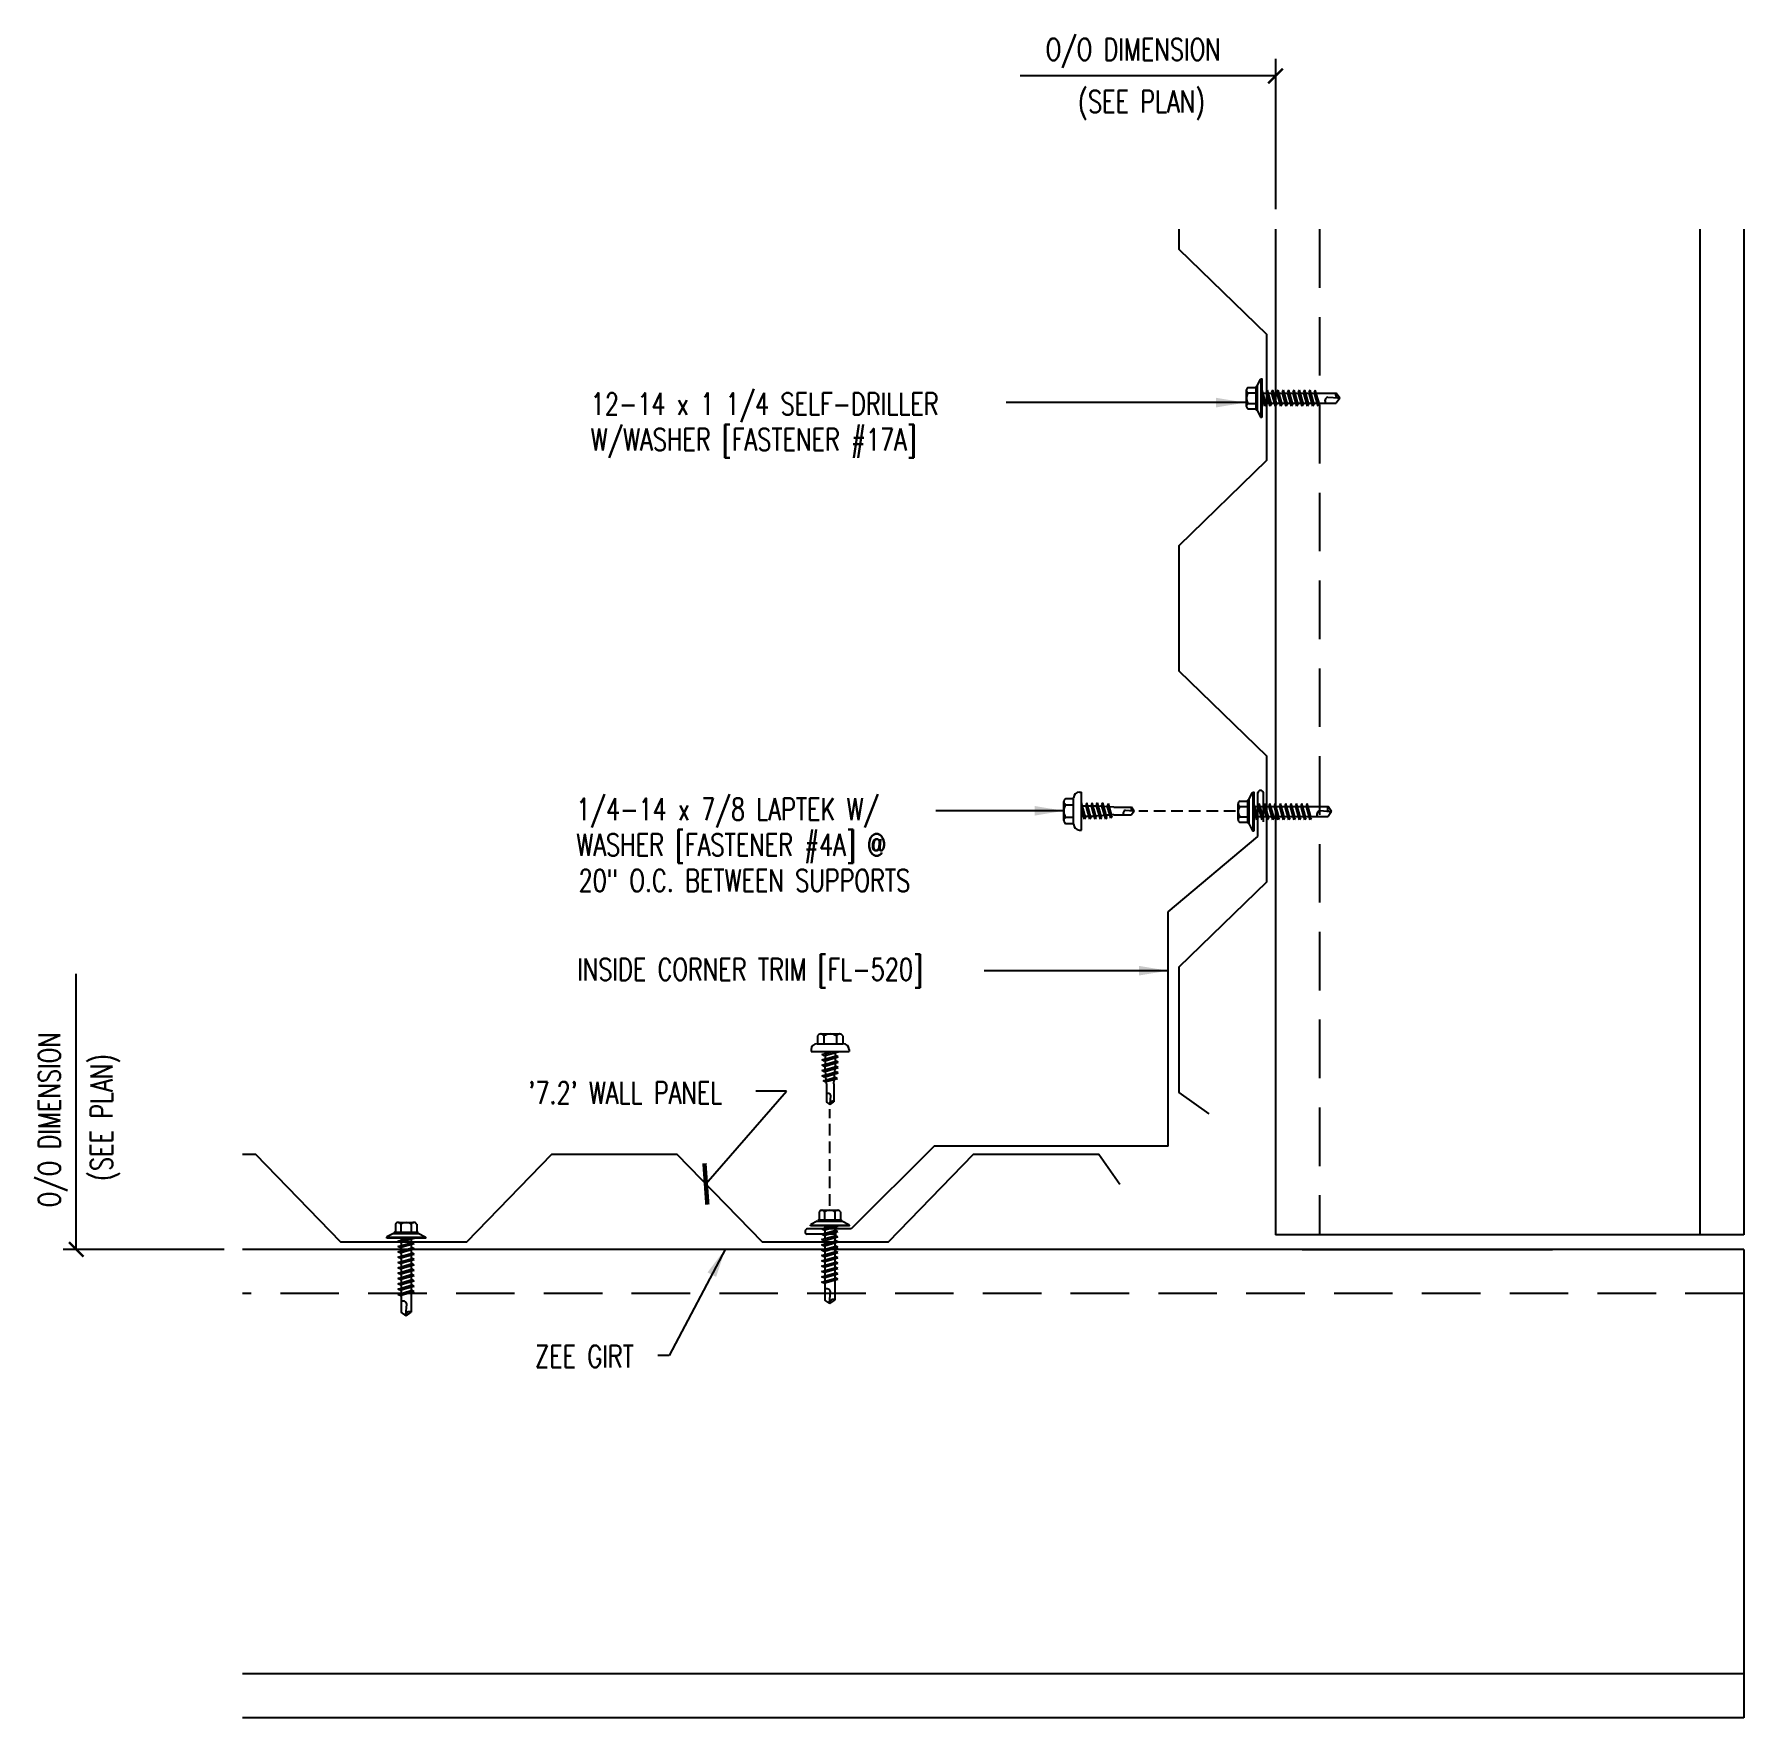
# Model space of a CAD drawing. Extents: x 26.2 to 55.4, y 28.6 to 57.4.
import ezdxf

# ---------------------------------------------------------------- set-up
doc = ezdxf.new("R2010")
doc.units = 0
doc.header["$LTSCALE"] = 4
doc.header["$MEASUREMENT"] = 0
doc.linetypes.add('DASH1', pattern=[0.375, 0.25, -0.125])
doc.layers.get('0').update_dxf_attribs({"linetype": 'CONTINUOUS'})
for name, color, linetype in [('DIM', 2, 'CONTINUOUS'), ('FASTENER', 9, 'CONTINUOUS'), ('PANEL-S', 11, 'CONTINUOUS'), ('PURLIN', 10, 'CONTINUOUS'), ('STLA', 12, 'CONTINUOUS'), ('TEXT', 2, 'CONTINUOUS'), ('TRIM', 6, 'CONTINUOUS')]:
    doc.layers.add(name, color=color, linetype=linetype)
doc.styles.add('TEXT', font='SIMPLEX.shx', dxfattribs={"width": 0.75, "height": 0.375})
doc.styles.add('TEXT1', font='ROMANS.shx', dxfattribs={"width": 0.75, "height": 0.375})
doc.dimstyles.new('DETAIL$7', dxfattribs={"dimscale": 4, "dimtxt": 0.375, "dimasz": 0.125, "dimexe": 0.0625, "dimexo": 0.0625, "dimgap": 0.0625, "dimtad": 1, "dimdec": 4, "dimzin": 3, "dimdsep": 46, "dimlunit": 4, "dimtxsty": 'TEXT', "dimblk": 'ARCHTICK', "dimcen": 0.0625, "dimclrd": 7, "dimclre": 7, "dimclrt": 2, "dimadec": 0, "dimazin": 0, "dimtfac": 0.6, "dimtdec": 4, "dimtmove": 0, "dimatfit": 3, "dimfxl": 1, "dimfrac": 2, "dimtolj": 1, "dimtzin": 0, "dimarcsym": 0})
doc.dimstyles.new('PLAN$7', dxfattribs={"dimscale": 4, "dimtxt": 0.09375, "dimasz": 0.125, "dimexe": 0.0625, "dimexo": 0.125, "dimgap": 0.0625, "dimtad": 1, "dimdec": 4, "dimzin": 3, "dimdsep": 46, "dimlunit": 4, "dimtxsty": 'TEXT1', "dimblk": 'ARCHTICK', "dimcen": 0.0625, "dimclrd": 7, "dimclre": 7, "dimclrt": 256, "dimadec": 3, "dimazin": 0, "dimtfac": 0.666667, "dimtdec": 4, "dimtmove": 0, "dimatfit": 2, "dimldrblk": 'ARCHTICK', "dimfxl": 1, "dimtvp": 1, "dimfrac": 2, "dimtolj": 1, "dimtzin": 3, "dimarcsym": 0})

# ---------------------------------------------------------------- blocks, each defined once
blk = doc.blocks.new('_ArchTick')
at = {"color": 0, "const_width": 0.15}
blk.add_lwpolyline([(-0.5, -0.5), (0.5, 0.5)], dxfattribs=at)
blk = doc.blocks.new('fz5')
at = {"layer": 'FASTENER'}
for p, q in [((-0.217, 0.305), (-0.217, 0.171)), ((-0.163, 0.337), (0.159, 0.337)), ((-0.108, 0.305), (-0.108, 0.171)), ((0.105, 0.305), (0.105, 0.171)), ((0.214, 0.305), (0.214, 0.171)), ((-0.326, 0.071), (-0.326, 0.037)), ((-0.326, 0.037), (0.322, 0.037)), ((-0.226, 0.171), (0.214, 0.171)), ((-0.141, -0.014), (0.037, 0.037)), ((-0.105, -0.034), (0.137, 0.035)), ((-0.088, 0.037), (-0.088, 0.001)), ((-0.088, 0.037), (0.085, 0.037)), ((0.085, 0.037), (0.134, 0.037)), ((0.085, 0.02), (0.085, -0.041)), ((0.137, 0.035), (0.134, 0.037)), ((0.322, 0.071), (0.322, 0.037)), ((-0.105, -0.034), (-0.141, -0.014)), ((-0.141, -0.105), (0.102, -0.036)), ((-0.105, -0.125), (-0.141, -0.105)), ((-0.141, -0.196), (0.102, -0.127)), ((-0.105, -0.216), (-0.141, -0.196)), ((-0.141, -0.287), (0.102, -0.217)), ((-0.105, -0.307), (-0.141, -0.287)), ((-0.105, -0.125), (0.137, -0.056)), ((-0.105, -0.216), (0.137, -0.147)), ((-0.105, -0.307), (0.137, -0.238)), ((-0.088, -0.029), (-0.088, -0.09)), ((-0.088, -0.12), (-0.088, -0.181)), ((-0.084, -0.27), (-0.088, -0.211)), ((0.077, -0.315), (0.082, -0.253)), ((0.084, -0.223), (0.085, -0.211)), ((0.085, -0.071), (0.085, -0.131)), ((0.085, -0.162), (0.085, -0.211)), ((0.137, -0.056), (0.102, -0.036)), ((0.137, -0.147), (0.102, -0.127)), ((0.137, -0.238), (0.102, -0.217)), ((-0.141, -0.378), (0.102, -0.308)), ((-0.105, -0.398), (-0.141, -0.378)), ((-0.122, -0.463), (0.089, -0.403)), ((-0.086, -0.483), (-0.122, -0.463)), ((-0.105, -0.398), (0.137, -0.328)), ((-0.086, -0.483), (0.124, -0.423)), ((-0.078, -0.36), (-0.082, -0.3)), ((-0.071, -0.449), (-0.075, -0.389)), ((-0.066, -0.516), (-0.069, -0.478)), ((-0.066, -0.516), (-0.066, -0.82)), ((0.063, -0.515), (0.068, -0.439)), ((0.063, -0.516), (0.063, -0.82)), ((0.071, -0.408), (0.075, -0.346)), ((0.124, -0.423), (0.089, -0.403)), ((0.137, -0.328), (0.102, -0.308)), ((-0.002, -0.866), (-0.066, -0.82)), ((-0.003, -0.854), (0.009, -0.714)), ((-0.002, -0.866), (0.063, -0.82))]:
    blk.add_line(p, q, dxfattribs=at)
for centre, radius, start, end in [((-0.163, 0.274), 0.0628, 29.8754, 150.1246), ((-0.002, 0.141), 0.196, 56.9974, 123.0026), ((0.159, 0.274), 0.0628, 29.8754, 150.1246), ((-0.226, 0.071), 0.1, 90, 180), ((0.222, 0.071), 0.1, 0, 90), ((0.073, -0.516), 0.01, 175.9484, 180), ((-0.036, -0.723), 0.0461, 11.1445, 130.906), ((0.039, -0.855), 0.0422, 55.4585, 194.8454)]:
    blk.add_arc(centre, radius, start, end, dxfattribs=at)
blk = doc.blocks.new('sd12')
at = {"layer": 'FASTENER'}
for p, q in [((-0.135, 0.302), (0.135, 0.302)), ((-0.217, 0.114), (-0.326, 0.059)), ((-0.326, 0.059), (-0.326, 0.049)), ((-0.326, 0.049), (0.326, 0.049)), ((-0.217, 0.114), (0.217, 0.114)), ((-0.193, 0.137), (0.193, 0.137)), ((-0.193, 0.119), (0.193, 0.119)), ((-0.181, 0.276), (-0.181, 0.137)), ((-0.181, 0.137), (0.181, 0.137)), ((-0.139, -0.016), (0.046, 0.037)), ((-0.104, -0.036), (0.139, 0.033)), ((-0.089, 0.276), (-0.089, 0.137)), ((-0.086, 0.037), (0.086, 0.037)), ((-0.086, 0.037), (-0.086, -0.001)), ((0.086, 0.037), (0.133, 0.037)), ((0.086, 0.018), (0.086, -0.042)), ((0.089, 0.276), (0.089, 0.137)), ((0.139, 0.033), (0.133, 0.037)), ((0.181, 0.276), (0.181, 0.137)), ((0.217, 0.114), (0.326, 0.059)), ((0.326, 0.059), (0.326, 0.049)), ((-0.104, -0.036), (-0.139, -0.016)), ((-0.139, -0.107), (0.104, -0.038)), ((-0.104, -0.127), (-0.139, -0.107)), ((-0.139, -0.198), (0.104, -0.128)), ((-0.104, -0.218), (-0.139, -0.198)), ((-0.139, -0.289), (0.104, -0.219)), ((-0.104, -0.309), (-0.139, -0.289)), ((-0.104, -0.127), (0.139, -0.058)), ((-0.104, -0.218), (0.139, -0.149)), ((-0.104, -0.309), (0.139, -0.239)), ((-0.086, -0.031), (-0.086, -0.092)), ((-0.086, -0.122), (-0.086, -0.183)), ((-0.086, -0.213), (-0.086, -0.274)), ((0.086, -0.073), (0.086, -0.133)), ((0.086, -0.164), (0.086, -0.224)), ((0.086, -0.255), (0.086, -0.315)), ((0.139, -0.058), (0.104, -0.038)), ((0.139, -0.149), (0.104, -0.128)), ((0.139, -0.239), (0.104, -0.219)), ((-0.139, -0.38), (0.104, -0.31)), ((-0.104, -0.4), (-0.139, -0.38)), ((-0.139, -0.47), (0.104, -0.401)), ((-0.104, -0.491), (-0.139, -0.47)), ((-0.139, -0.561), (0.104, -0.492)), ((-0.104, -0.581), (-0.139, -0.561)), ((-0.139, -0.652), (0.104, -0.583)), ((-0.104, -0.4), (0.139, -0.33)), ((-0.104, -0.491), (0.139, -0.421)), ((-0.104, -0.581), (0.139, -0.512)), ((-0.086, -0.304), (-0.086, -0.364)), ((-0.086, -0.395), (-0.086, -0.455)), ((-0.086, -0.486), (-0.086, -0.546)), ((-0.086, -0.577), (-0.086, -0.637)), ((0.086, -0.345), (0.086, -0.406)), ((0.086, -0.436), (0.086, -0.497)), ((0.086, -0.527), (0.086, -0.588)), ((0.139, -0.33), (0.104, -0.31)), ((0.139, -0.421), (0.104, -0.401)), ((0.139, -0.512), (0.104, -0.492)), ((0.139, -0.603), (0.104, -0.583)), ((-0.104, -0.672), (-0.139, -0.652)), ((-0.139, -0.743), (0.104, -0.674)), ((-0.104, -0.763), (-0.139, -0.743)), ((-0.139, -0.834), (0.104, -0.765)), ((-0.104, -0.854), (-0.139, -0.834)), ((-0.139, -0.925), (0.104, -0.856)), ((-0.104, -0.672), (0.139, -0.603)), ((-0.104, -0.763), (0.139, -0.694)), ((-0.104, -0.854), (0.139, -0.785)), ((-0.104, -0.945), (0.139, -0.876)), ((-0.086, -0.667), (-0.086, -0.728)), ((-0.086, -0.758), (-0.086, -0.819)), ((-0.086, -0.849), (-0.086, -0.91)), ((0.086, -0.618), (0.086, -0.679)), ((0.086, -0.709), (0.086, -0.77)), ((0.086, -0.8), (0.086, -0.861)), ((0.139, -0.694), (0.104, -0.674)), ((0.139, -0.785), (0.104, -0.765)), ((0.139, -0.876), (0.104, -0.856)), ((-0.104, -0.945), (-0.139, -0.925)), ((-0.086, -0.94), (-0.086, -1.232)), ((-0.002, -1.277), (0.014, -1.091)), ((0.086, -0.891), (0.086, -1.232)), ((0, -1.293), (-0.086, -1.232)), ((0, -1.293), (0.086, -1.232))]:
    blk.add_line(p, q, dxfattribs=at)
blk.add_lwpolyline([(-0.331, 0.037), (-0.331, 0.049), (0.331, 0.049), (0.331, 0.037)], close=True, dxfattribs=at)
for centre, radius, start, end in [((-0.135, 0.25), 0.0527, 29.8754, 150.1246), ((0, 0.138), 0.164, 56.9974, 123.0026), ((0.135, 0.25), 0.0527, 29.8754, 150.1246), ((-0.193, 0.128), 0.00894, 90, 270), ((0.193, 0.128), 0.00894, 270, 90), ((-0.046, -1.102), 0.0615, 11.1445, 130.906), ((0.054, -1.278), 0.0563, 55.4585, 194.8454)]:
    blk.add_arc(centre, radius, start, end, dxfattribs=at)
blk = doc.blocks.new('FD-F17A')
at = {"layer": 'TEXT', "style": 'TEXT1', "width": 0.75}
for s, p in [('12-14 x 1 1/4 SELF-DRILLER', (0.0047, -0.0408)), ('W/WASHER [FASTENER #17A]', (0.0047, -0.1926))]:
    blk.add_text(s, height=0.09375, dxfattribs=at).set_placement(p)
blk.add_attdef('(QUANTITY)', (0.0047, -0.3444), '', height=0.0938, dxfattribs=at)

msp = doc.modelspace()

# ---------------------------------------------------------------- linework, layer by layer
at = {"layer": 'DIM', "color": 7}
for p, q in [((47.369, 56.956), (47.369, 54.388)), ((47.369, 56.662), (43.004, 56.662)), ((26.881, 36.619), (26.881, 41.324)), ((29.411, 36.619), (26.659, 36.619)), ((47.826, 36.619), (52.101, 36.619))]:
    msp.add_line(p, q, dxfattribs=at)
at = {"layer": 'PANEL-S'}
for points in [[(46.238, 38.936), (45.722, 39.298), (45.722, 41.444), (47.222, 42.898), (47.222, 45.044), (45.722, 46.498), (45.722, 48.644), (47.222, 50.098), (47.222, 52.244), (45.722, 53.698), (45.722, 54.044)], [(44.71, 37.726), (44.349, 38.242), (42.203, 38.242), (40.749, 36.742), (38.603, 36.742), (37.149, 38.242), (35.003, 38.242), (33.549, 36.742), (31.403, 36.742), (29.949, 38.242), (29.722, 38.242)]]:
    msp.add_lwpolyline(points, dxfattribs=at)
at = {"layer": 'PURLIN'}
for p, q in [((47.369, 54.044), (47.369, 36.869)), ((54.619, 54.044), (54.619, 36.869)), ((55.369, 54.044), (55.369, 36.869)), ((55.369, 36.869), (47.369, 36.869)), ((55.369, 36.619), (29.722, 36.619)), ((55.369, 36.619), (55.369, 28.619)), ((55.369, 29.369), (29.722, 29.369)), ((55.369, 28.619), (29.722, 28.619))]:
    msp.add_line(p, q, dxfattribs=at)
at = {"layer": 'PURLIN', "linetype": 'DASH1'}
for p, q in [((48.119, 54.044), (48.119, 36.869)), ((55.369, 35.869), (29.722, 35.869))]:
    msp.add_line(p, q, dxfattribs=at)
at = {"layer": 'TEXT', "linetype": 'DASH1', "ltscale": 0.2}
for p, q in [((46.688, 44.102), (45.035, 44.102)), ((39.755, 37.363), (39.755, 39.016))]:
    msp.add_line(p, q, dxfattribs=at)
at = {"layer": 'TRIM'}
for p, q in [((47.067, 43.671), (47.067, 44.421)), ((47.161, 43.921), (47.161, 44.421)), ((45.535, 42.385), (47.067, 43.671)), ((45.535, 38.385), (45.535, 42.385)), ((41.535, 38.385), (40.12, 36.971)), ((45.535, 38.385), (41.535, 38.385)), ((40.12, 36.971), (39.37, 36.971)), ((39.87, 36.878), (39.37, 36.878))]:
    msp.add_line(p, q, dxfattribs=at)
for centre, start, end in [((47.114, 44.412), 10.4434, 169.5566), ((39.379, 36.924), 100.4434, 259.5566)]:
    msp.add_arc(centre, 0.0477, start, end, dxfattribs=at)

# ---------------------------------------------------------------- block references
at = {"layer": 'DIM', "color": 7, "xscale": 0.25, "yscale": 0.25, "zscale": 0.25}
msp.add_blockref('_ArchTick', (47.369, 56.662), dxfattribs=at)
at = {"layer": 'DIM', "color": 7, "xscale": 0.25, "yscale": 0.25, "zscale": 0.25, "rotation": 270}
msp.add_blockref('_ArchTick', (26.881, 36.619), dxfattribs=at)
at = {"layer": 'FASTENER'}
for name, p, rotation in [('sd12', (47.173, 51.159), 89.99999999999997), ('fz5', (44.09, 44.109), 90), ('sd12', (47.034, 44.097), 89.99999999999997)]:
    msp.add_blockref(name, p, dxfattribs=dict(at, rotation=rotation))
for name, p in [('fz5', (39.762, 39.962)), ('sd12', (39.754, 36.986)), ('sd12', (32.516, 36.777))]:
    msp.add_blockref(name, p, dxfattribs=at)
at = {"layer": 'TEXT', "xscale": 4, "yscale": 4, "zscale": 4}
msp.add_blockref('FD-F17A', (35.652, 51.036), dxfattribs=at)

# ---------------------------------------------------------------- texts
at = {"layer": 'DIM', "style": 'TEXT1', "width": 0.75}
for s, p in [('O/O DIMENSION', (43.443, 56.929)), ('(SEE PLAN)', (43.997, 56.038))]:
    msp.add_text(s, height=0.375, dxfattribs=at).set_placement(p)
for s, p in [('O/O DIMENSION', (26.609, 37.339)), ('(SEE PLAN)', (27.501, 37.79))]:
    msp.add_text(s, height=0.375, rotation=90, dxfattribs=at).set_placement(p)
at = {"layer": 'TEXT', "style": 'TEXT1', "width": 0.75}
for s, p in [('1/4-14 x 7/8 LAPTEK W/', (35.426, 43.95)), ('WASHER [FASTENER #4A] @', (35.426, 43.343)), ('20" O.C. BETWEEN SUPPORTS', (35.463, 42.733)), ('INSIDE CORNER TRIM [FL-520]', (35.439, 41.215)), ("'7.2' WALL PANEL", (34.604, 39.108)), ('ZEE GIRT', (34.721, 34.605))]:
    msp.add_text(s, height=0.375, dxfattribs=at).set_placement(p)

# ---------------------------------------------------------------- leaders
at = {"layer": 'DIM'}
msp.add_leader([(37.638, 37.738), (39.014, 39.322), (38.49, 39.322)], dimstyle='PLAN$7', dxfattribs=at)
at = {"layer": 'STLA'}
msp.add_leader([(37.972, 36.631), (37.009, 34.805), (36.817, 34.805)], dimstyle='DETAIL$7', dxfattribs=at)
at = {"layer": 'TEXT'}
for points in [[(46.853, 51.083), (44.4, 51.083), (42.766, 51.083)], [(43.753, 44.111), (42.68, 44.111), (41.567, 44.111)], [(45.535, 41.38), (42.905, 41.38), (42.394, 41.38)]]:
    msp.add_leader(points, dimstyle='DETAIL$7', dxfattribs=at)

doc.saveas('drawing.dxf')
